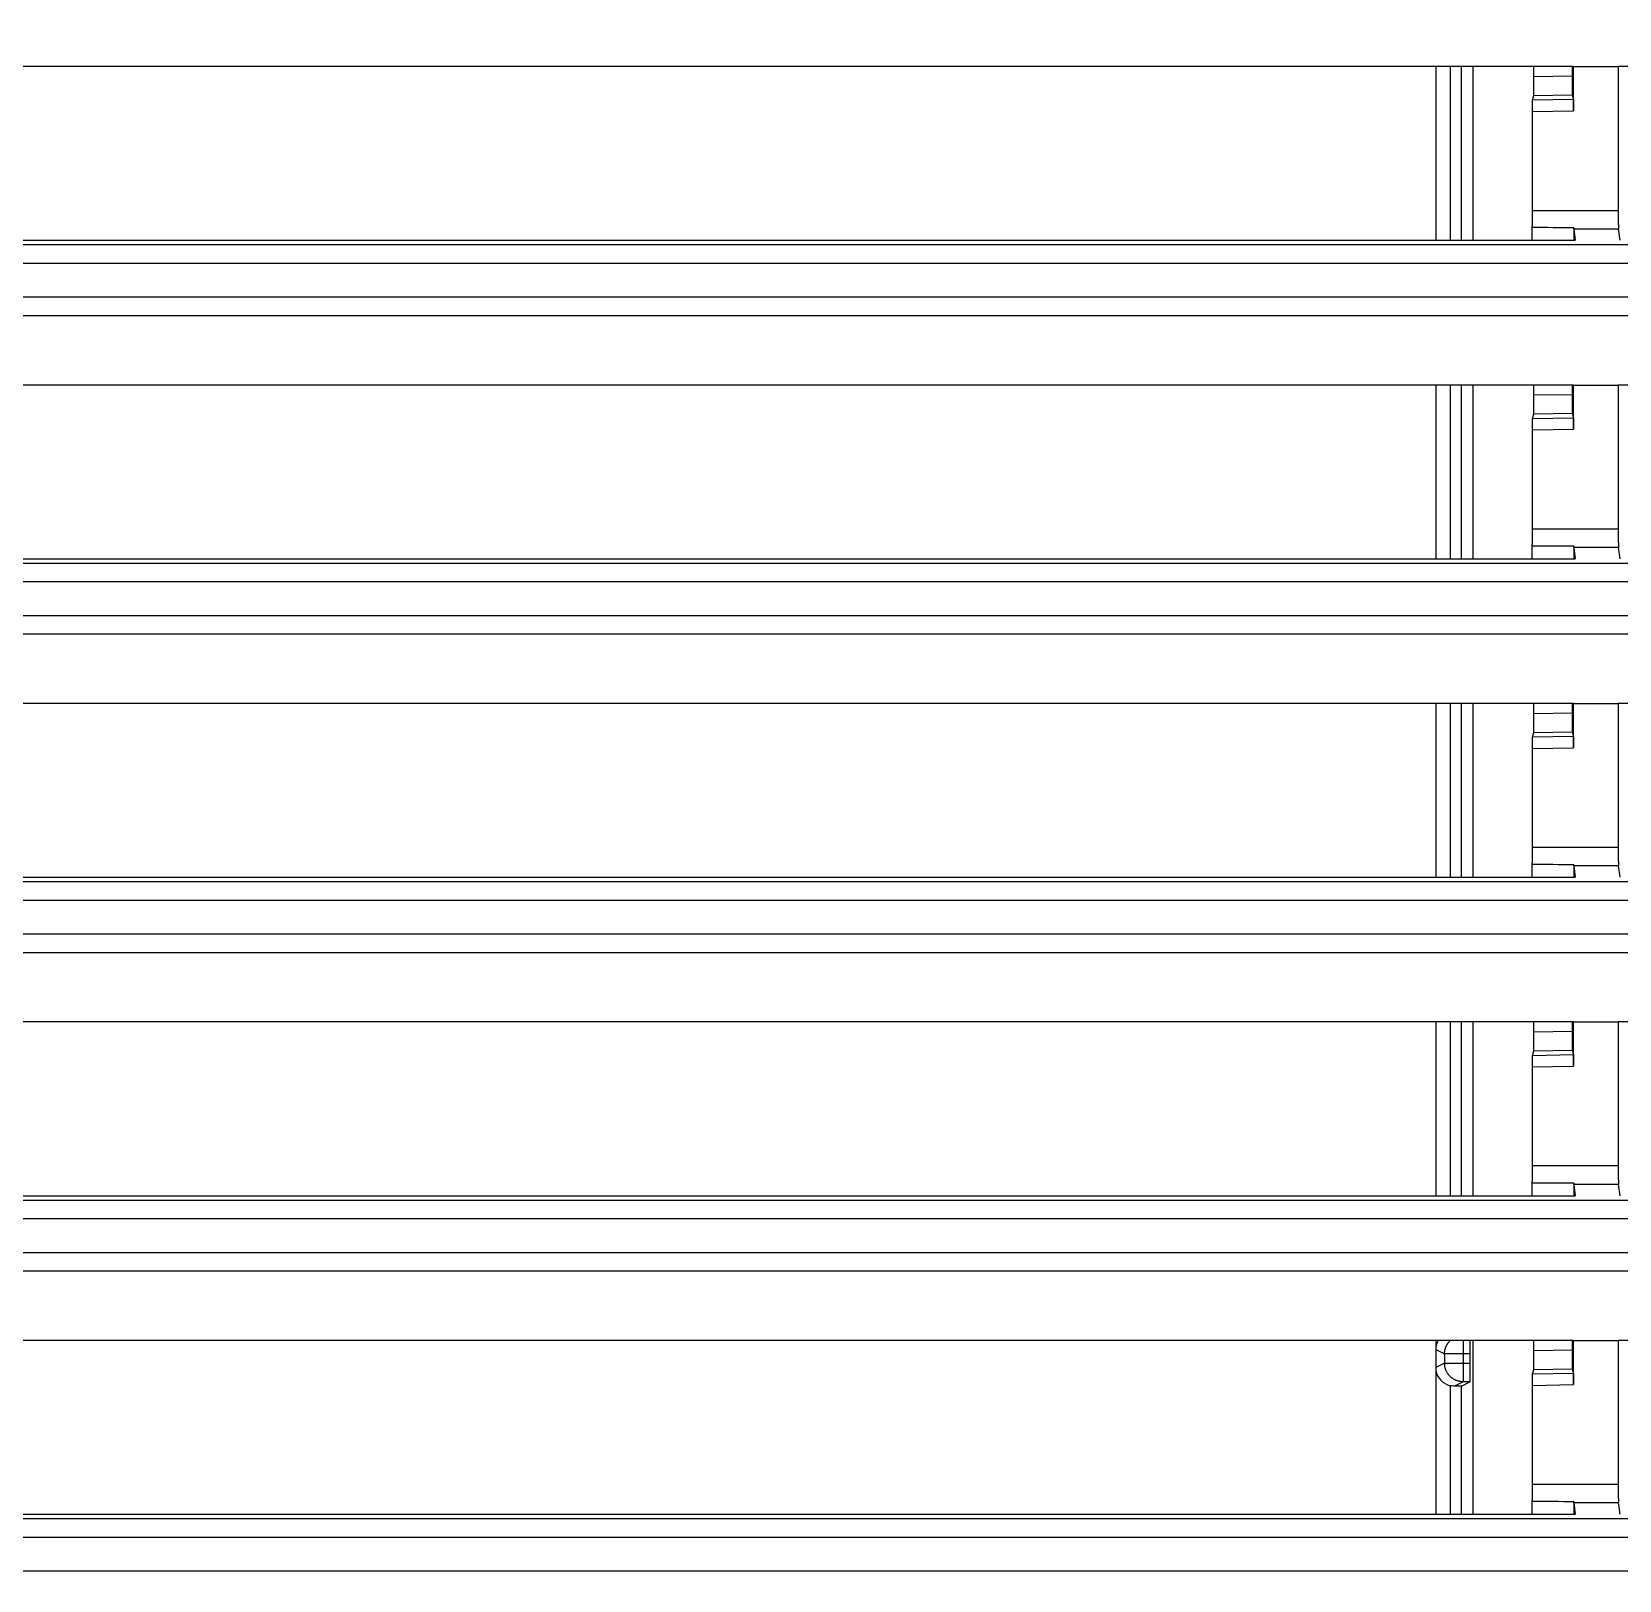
# Model space of a CAD drawing. Header units: millimetres. Extents: x -56261 to 196039, y 9480 to 100001.
# Drawn here: x 33631.45 to 33660.55, y 95823.95 to 95852.35 of the extents above; entities that cross this region are included whole.
import ezdxf

# ---------------------------------------------------------------- set-up
doc = ezdxf.new("R2010")
doc.units = ezdxf.units.MM
doc.set_wipeout_variables(frame=1)
doc.layers.add('SS-AIRCON', color=5, linetype='Continuous')
doc.layers.add('SS-TEXT', color=7, linetype='Continuous')

# ---------------------------------------------------------------- blocks, each defined once
blk = doc.blocks.new('I48T')
at = {"layer": 'SS-AIRCON', "color": 0, "linetype": 'Continuous'}
for p, q in [((-599.9007, -128.01793), (599.9006, -128.01793)), ((599.9006, -128.93208), (-599.9007, -128.93208)), ((578.5326, -129.43017), (-578.5326, -129.43017)), ((41.1008, -129.54772), (41.1429, -129.84899)), ((41.1429, -129.84899), (42.343, -129.84899)), ((125.7008, -129.54772), (42.3009, -129.54772)), ((42.343, -129.84899), (42.3009, -129.54772)), ((45.053, -134.21102), (45.053, -129.54772)), ((45.3585, -129.54772), (45.3585, -132.98704)), ((45.6585, -132.99724), (45.6585, -129.54772)), ((46.0405, -134.21102), (46.0405, -129.54772)), ((41.1485, -130.3476), (43.4515, -130.3476)), ((41.1485, -134.21102), (41.1485, -130.3476)), ((43.4515, -130.3476), (43.4515, -133.0062)), ((43.4515, -133.0062), (42.3486, -133.02548)), ((42.3486, -133.02548), (42.3486, -134.21102)), ((42.352, -133.32505), (43.448, -133.3059)), ((42.382, -133.45296), (42.352, -133.32505)), ((43.448, -133.3059), (43.4178, -133.4358)), ((45.3585, -132.98704), (45.128, -133.10232)), ((45.128, -133.10232), (45.3106, -133.10232)), ((45.3106, -133.10232), (45.546, -132.98466)), ((45.3106, -133.6023), (45.3106, -133.10232)), ((43.4178, -133.4358), (42.382, -133.45296)), ((45.1193, -133.6023), (45.1193, -133.84918)), ((45.3106, -133.6023), (45.1193, -133.6023)), ((45.3106, -133.84918), (45.3106, -133.6023)), ((45.8105, -133.6023), (45.3106, -133.6023)), ((45.8105, -133.6023), (46.0463, -133.48441)), ((45.8105, -133.84918), (45.8105, -133.6023)), ((42.3878, -133.9521), (43.412, -133.93513)), ((42.3878, -134.21102), (42.3878, -133.9521)), ((43.412, -133.93513), (43.412, -134.21102)), ((45.1193, -133.84918), (45.3106, -133.84918)), ((45.3106, -134.21102), (45.3106, -133.84918)), ((45.3106, -133.84918), (45.8105, -133.84918)), ((46.0463, -133.96707), (45.8105, -133.84918)), ((-41.1485, -134.21102), (41.1485, -134.21102)), ((42.3486, -134.21102), (41.1485, -134.21102)), ((42.3486, -134.21102), (125.7485, -134.21102)), ((580.0736, -136.07954), (-580.0736, -136.07954)), ((-599.9007, -136.56793), (599.9006, -136.56793)), ((599.9006, -137.48208), (-599.9007, -137.48208)), ((578.5326, -137.98017), (-578.5326, -137.98017)), ((41.1008, -138.09772), (41.1429, -138.39899)), ((41.1429, -138.39899), (42.343, -138.39899)), ((125.7008, -138.09772), (42.3009, -138.09772)), ((42.343, -138.39899), (42.3009, -138.09772)), ((45.053, -142.76102), (45.053, -138.09772)), ((45.3585, -138.09772), (45.3585, -142.76102)), ((45.6585, -142.76102), (45.6585, -138.09772)), ((46.0405, -142.76102), (46.0405, -138.09772)), ((41.1485, -138.8976), (43.4515, -138.8976)), ((41.1485, -142.76102), (41.1485, -138.8976)), ((43.4515, -138.8976), (43.4515, -141.5562)), ((43.4515, -141.5562), (42.3486, -141.57548)), ((42.3486, -141.57548), (42.3486, -142.76102)), ((42.352, -141.87505), (43.448, -141.8559)), ((43.448, -141.8559), (43.4178, -141.9858)), ((42.382, -142.00296), (42.352, -141.87505)), ((43.4178, -141.9858), (42.382, -142.00296)), ((42.3878, -142.5021), (43.412, -142.48513)), ((42.3878, -142.76102), (42.3878, -142.5021)), ((43.412, -142.48513), (43.412, -142.76102)), ((-41.1485, -142.76102), (41.1485, -142.76102)), ((42.3486, -142.76102), (41.1485, -142.76102)), ((42.3486, -142.76102), (125.7485, -142.76102)), ((580.0736, -144.62954), (-580.0736, -144.62954)), ((-599.9007, -145.11793), (599.9006, -145.11793)), ((599.9006, -146.03208), (-599.9007, -146.03208)), ((578.5326, -146.53017), (-578.5326, -146.53017)), ((41.1008, -146.64772), (41.1429, -146.94899)), ((41.1429, -146.94899), (42.343, -146.94899)), ((125.7008, -146.64772), (42.3009, -146.64772)), ((42.343, -146.94899), (42.3009, -146.64772)), ((45.053, -151.31102), (45.053, -146.64772)), ((45.3585, -146.64772), (45.3585, -151.31102)), ((45.6585, -151.31102), (45.6585, -146.64772)), ((46.0405, -151.31102), (46.0405, -146.64772)), ((41.1485, -147.4476), (43.4515, -147.4476)), ((41.1485, -151.31102), (41.1485, -147.4476)), ((43.4515, -147.4476), (43.4515, -150.1062)), ((43.4515, -150.1062), (42.3486, -150.12548)), ((42.3486, -150.12548), (42.3486, -151.31102)), ((42.352, -150.42505), (43.448, -150.4059)), ((42.382, -150.55296), (42.352, -150.42505)), ((43.4178, -150.5358), (42.382, -150.55296)), ((43.448, -150.4059), (43.4178, -150.5358)), ((42.3878, -151.0521), (43.412, -151.03513)), ((42.3878, -151.31102), (42.3878, -151.0521)), ((43.412, -151.03513), (43.412, -151.31102)), ((-41.1485, -151.31102), (41.1485, -151.31102)), ((42.3486, -151.31102), (41.1485, -151.31102)), ((42.3486, -151.31102), (125.7485, -151.31102)), ((580.0736, -153.17954), (-580.0736, -153.17954)), ((-599.9007, -153.66793), (599.9006, -153.66793)), ((599.9006, -154.58208), (-599.9007, -154.58208)), ((578.5326, -155.08017), (-578.5326, -155.08017)), ((41.1008, -155.19772), (41.1429, -155.49899)), ((125.7008, -155.19772), (42.3009, -155.19772)), ((42.343, -155.49899), (42.3009, -155.19772)), ((45.053, -159.86102), (45.053, -155.19772)), ((45.3585, -155.19772), (45.3585, -159.86102)), ((45.6585, -159.86102), (45.6585, -155.19772)), ((46.0405, -159.86102), (46.0405, -155.19772)), ((41.1429, -155.49899), (42.343, -155.49899)), ((43.4515, -155.9976), (41.1485, -155.9976)), ((41.1485, -159.86102), (41.1485, -155.9976)), ((43.4515, -155.9976), (43.4515, -158.6562)), ((43.4515, -158.6562), (42.3486, -158.67548)), ((42.3486, -158.67548), (42.3486, -159.86102)), ((42.352, -158.97505), (43.448, -158.9559)), ((42.382, -159.10296), (42.352, -158.97505)), ((43.4178, -159.0858), (42.382, -159.10296)), ((43.448, -158.9559), (43.4178, -159.0858)), ((42.3878, -159.6021), (43.412, -159.58513)), ((42.3878, -159.86102), (42.3878, -159.6021)), ((43.412, -159.58513), (43.412, -159.86102)), ((-41.1485, -159.86102), (41.1485, -159.86102)), ((42.3486, -159.86102), (41.1485, -159.86102)), ((42.3486, -159.86102), (125.7485, -159.86102)), ((580.0736, -161.72954), (-580.0736, -161.72954)), ((-599.9007, -162.21793), (599.9006, -162.21793)), ((599.9006, -163.13208), (-599.9007, -163.13208)), ((578.5326, -163.63017), (-578.5326, -163.63017)), ((41.1008, -163.74772), (41.1429, -164.04899)), ((125.7008, -163.74772), (42.3009, -163.74772)), ((42.343, -164.04899), (42.3009, -163.74772)), ((45.053, -168.41102), (45.053, -163.74772)), ((45.3585, -163.74772), (45.3585, -168.41102)), ((45.6585, -168.41102), (45.6585, -163.74772)), ((46.0405, -168.41102), (46.0405, -163.74772)), ((41.1429, -164.04899), (42.343, -164.04899)), ((43.4515, -164.5476), (41.1485, -164.5476)), ((41.1485, -168.41102), (41.1485, -164.5476)), ((43.4515, -164.5476), (43.4515, -167.2062)), ((43.4515, -167.2062), (42.3486, -167.22548)), ((42.3486, -167.22548), (42.3486, -168.41102)), ((42.352, -167.52505), (43.448, -167.5059)), ((42.382, -167.65296), (42.352, -167.52505)), ((43.4178, -167.6358), (42.382, -167.65296)), ((43.448, -167.5059), (43.4178, -167.6358)), ((42.3878, -168.1521), (43.412, -168.13513)), ((42.3878, -168.41102), (42.3878, -168.1521)), ((43.412, -168.13513), (43.412, -168.41102)), ((-41.1485, -168.41102), (41.1485, -168.41102)), ((42.3486, -168.41102), (41.1485, -168.41102)), ((42.3486, -168.41102), (125.7485, -168.41102))]:
    blk.add_line(p, q, dxfattribs=at)
for points in [[(41.1484, -130.34776), (41.1484, -130.32752, 0.00015403), (41.1485, -130.3069, 0.00014432), (41.1485, -130.28588, 0.00014297), (41.1484, -130.26452, 0.0001521), (41.1484, -130.24287, 0.00015813), (41.1484, -130.22102, 0.00016411), (41.1483, -130.199, 0.00017026), (41.1482, -130.17691, 0.00017934), (41.1481, -130.15482, 0.00018825), (41.148, -130.13282, 0.00019967), (41.1479, -130.11099, 0.00021167), (41.1478, -130.08943, 0.00022674), (41.1476, -130.06824, 0.00024363), (41.1474, -130.04751, 0.00026467), (41.1472, -130.02736, 0.00028785), (41.147, -130.00787, 0.00031485), (41.1468, -129.98917, 0.00035205), (41.1466, -129.9713, 0.00040218), (41.1463, -129.9544, 0.00044547), (41.146, -129.93854, 0.00047712), (41.1457, -129.92383, 0.00060548), (41.1454, -129.91023, 0.00086028), (41.1451, -129.89781, 0.0008327), (41.1448, -129.88687, 0.00037312), (41.1445, -129.87763, 0.00150222), (41.1441, -129.86882, 0.00442739), (41.1435, -129.85922, 0.00431883), (41.1427, -129.84903, 0.00350565)], [(43.4558, -129.88813), (43.4555, -129.89696, 0.00099579), (43.4552, -129.90658, 0.00084203), (43.455, -129.91701, 0.00071495), (43.4547, -129.9282, 0.00062275), (43.4544, -129.94014, 0.00054586), (43.4541, -129.95277, 0.00048446), (43.4539, -129.96607, 0.00043267), (43.4537, -129.97998, 0.00039107), (43.4534, -129.99448, 0.00035539), (43.4532, -130.00949, 0.00032548), (43.453, -130.025, 0.00029974), (43.4528, -130.04092, 0.00027754), (43.4527, -130.05724, 0.00025874), (43.4525, -130.07388, 0.0002422), (43.4524, -130.0908, 0.00022752), (43.4522, -130.10795, 0.00021353), (43.4521, -130.12527, 0.00020396), (43.452, -130.14273, 0.0001965), (43.4519, -130.16031, 0.00018382), (43.4518, -130.17786, 0.00016656), (43.4517, -130.19531, 0.0001733), (43.4517, -130.21298, 0.00019256), (43.4516, -130.23095, 0.00014793), (43.4516, -130.24779, 0.00006371), (43.4516, -130.26297, 0.00018818), (43.4515, -130.282, 0.00030646), (43.4516, -130.31064, 0.00015503), (43.4516, -130.34776, 0.00008556)], [(42.3521, -133.3249), (42.3519, -133.32387, -0.02761958), (42.3517, -133.32215, -0.00981048), (42.3516, -133.31972, -0.00502459), (42.3514, -133.31658, -0.00323387), (42.3512, -133.31268, -0.00218772), (42.351, -133.30803, -0.00159676), (42.3509, -133.30258, -0.00120425), (42.3507, -133.29637, -0.00096019), (42.3505, -133.28937, -0.00077534), (42.3503, -133.28161, -0.00064862), (42.3502, -133.27308, -0.00054691), (42.35, -133.26383, -0.00047348), (42.3499, -133.25386, -0.00041255), (42.3497, -133.24323, -0.00036685), (42.3496, -133.23196, -0.00032678), (42.3494, -133.22012, -0.00029467), (42.3493, -133.20774, -0.00027017), (42.3492, -133.19488, -0.00025245), (42.3491, -133.18157, -0.00022827), (42.349, -133.16797, -0.00020179), (42.3489, -133.15415, -0.0002056), (42.3488, -133.13988, -0.00022448), (42.3488, -133.12512, -0.00016806), (42.3487, -133.11113, -0.00007063), (42.3486, -133.0984, -0.00021147), (42.3486, -133.08221, -0.00033841), (42.3486, -133.05761, -0.00016834), (42.3485, -133.02559, -0.0000916)], [(45.128, -133.10237), (45.1276, -133.10299, 0.19617222), (45.1273, -133.1046, 0.03420781), (45.1269, -133.10721, 0.0134995), (45.1265, -133.11087, 0.00768235), (45.1261, -133.11569, 0.0047514), (45.1257, -133.12168, 0.00327197), (45.1253, -133.12892, 0.00235569), (45.1249, -133.13742, 0.00182157), (45.1245, -133.14726, 0.00142837), (45.1241, -133.15842, 0.00117189), (45.1237, -133.17096, 0.00096759), (45.1233, -133.18483, 0.00082664), (45.1229, -133.20009, 0.00070883), (45.1225, -133.21665, 0.00062459), (45.1222, -133.23455, 0.00054905), (45.1219, -133.25368, 0.00049158), (45.1215, -133.27402, 0.00044649), (45.1212, -133.29548, 0.00041596), (45.1209, -133.31806, 0.00037195), (45.1207, -133.34145, 0.00032645), (45.1205, -133.36554, 0.00033318), (45.1202, -133.39076, 0.00036605), (45.1201, -133.41723, 0.00026841), (45.1199, -133.4425, 0.00010543), (45.1198, -133.46568, 0.00034442), (45.1197, -133.49565, 0.0005515), (45.1196, -133.54177, 0.00026855), (45.1195, -133.60218, 0.00014315)], [(45.3107, -133.10237), (45.3346, -133.10293, -0.01280344), (45.3587, -133.10468, -0.01215645), (45.3832, -133.10767, -0.01197444), (45.4079, -133.11191, -0.01248091), (45.4327, -133.1175, -0.01271977), (45.4576, -133.12444, -0.01287529), (45.4824, -133.13279, -0.01297668), (45.507, -133.14252, -0.01318371), (45.5313, -133.15369, -0.01329331), (45.5551, -133.16622, -0.01343767), (45.5785, -133.18017, -0.01350972), (45.6012, -133.19543, -0.01360743), (45.6231, -133.21201, -0.01366131), (45.6441, -133.2298, -0.01373091), (45.6641, -133.24878, -0.01372104), (45.6831, -133.26881, -0.01365719), (45.7009, -133.28983, -0.01373049), (45.7175, -133.31174, -0.01389525), (45.7327, -133.33447, -0.01354141), (45.7467, -133.35775, -0.01272409), (45.7592, -133.38144, -0.01368378), (45.7704, -133.40593, -0.01572264), (45.7801, -133.43129, -0.01237357), (45.7885, -133.45533, -0.00539077), (45.7952, -133.47722, -0.01618241), (45.801, -133.50504, -0.02706163), (45.8061, -133.54725, -0.01386538), (45.8105, -133.60218, -0.00762293)], [(43.4178, -133.43581), (43.4175, -133.43785, 0.02425077), (43.4172, -133.44126, 0.00849207), (43.4169, -133.4461, 0.00425552), (43.4167, -133.45233, 0.00267321), (43.4164, -133.46002, 0.00179438), (43.4161, -133.46912, 0.00130259), (43.4158, -133.47965, 0.00098122), (43.4155, -133.49153, 0.00077897), (43.4152, -133.50477, 0.00062961), (43.415, -133.51925, 0.00052527), (43.4147, -133.53497, 0.0004439), (43.4145, -133.55178, 0.0003835), (43.4142, -133.56966, 0.00033505), (43.414, -133.58846, 0.00029732), (43.4138, -133.60813, 0.0002657), (43.4136, -133.62851, 0.00023928), (43.4134, -133.64953, 0.00021977), (43.4132, -133.67109, 0.00020459), (43.413, -133.6931, 0.00018592), (43.4129, -133.71533, 0.00016472), (43.4128, -133.73764, 0.00016676), (43.4126, -133.7604, 0.00018002), (43.4125, -133.78366, 0.00013712), (43.4124, -133.80554, 0.00006146), (43.4124, -133.82532, 0.00016833), (43.4123, -133.85008, 0.00026776), (43.4122, -133.88721, 0.00013597), (43.4121, -133.93526, 0.00007559)], [(45.1195, -133.84924), (45.1195, -133.86211, 0.00012102), (45.1195, -133.87504, 0.00011897), (45.1195, -133.88804, 0.00011867), (45.1195, -133.90109, 0.00012088), (45.1195, -133.91418, 0.0001224), (45.1195, -133.92729, 0.00012377), (45.1196, -133.9404, 0.0001252), (45.1196, -133.95351, 0.00012718), (45.1197, -133.9666, 0.00012911), (45.1197, -133.97966, 0.00013137), (45.1198, -133.99266, 0.00013366), (45.1198, -134.0056, 0.00013624), (45.1199, -134.01845, 0.00013913), (45.12, -134.03122, 0.00014247), (45.1201, -134.04387, 0.00014548), (45.1201, -134.05639, 0.00014821), (45.1202, -134.06877, 0.00015342), (45.1203, -134.08101, 0.00016077), (45.1205, -134.09308, 0.00016116), (45.1206, -134.10495, 0.00015528), (45.1207, -134.11655, 0.0001762), (45.1208, -134.1281, 0.000217), (45.121, -134.13965, 0.0001732), (45.1211, -134.15038, 0.00006422), (45.1212, -134.15996, 0.00025263), (45.1214, -134.17167, 0.00047059), (45.1217, -134.18892, 0.00025178), (45.122, -134.21102, 0.00013964)], [(45.8105, -133.84924), (45.8104, -133.86142, -0.00633296), (45.8099, -133.87371, -0.00614526), (45.8092, -133.8861, -0.00609964), (45.8081, -133.89859, -0.00623845), (45.8067, -133.91116, -0.00630575), (45.8049, -133.9238, -0.00635534), (45.8028, -133.93649, -0.00639051), (45.8004, -133.94923, -0.00645883), (45.7976, -133.96201, -0.00649994), (45.7945, -133.9748, -0.00655977), (45.791, -133.9876, -0.00659441), (45.7871, -134.00038, -0.00664674), (45.7829, -134.01314, -0.00668541), (45.7783, -134.02586, -0.00674875), (45.7733, -134.03853, -0.00676147), (45.7679, -134.05112, -0.00676401), (45.7622, -134.06362, -0.00685172), (45.7561, -134.07603, -0.00703498), (45.7496, -134.08833, -0.00685318), (45.7428, -134.10046, -0.0064226), (45.7357, -134.11237, -0.00712076), (45.728, -134.12428, -0.00853618), (45.7198, -134.13624, -0.00647569), (45.7119, -134.14736, -0.00220461), (45.7045, -134.15734, -0.00918743), (45.6943, -134.16959, -0.01586525), (45.6778, -134.18772, -0.00774655), (45.6556, -134.21102, -0.00408267)], [(41.1484, -138.89775), (41.1484, -138.87751, 0.00015403), (41.1485, -138.85689, 0.00014432), (41.1485, -138.83587, 0.00014297), (41.1484, -138.81451, 0.0001521), (41.1484, -138.79287, 0.00015813), (41.1484, -138.77101, 0.00016411), (41.1483, -138.749, 0.00017026), (41.1482, -138.72691, 0.00017934), (41.1481, -138.70482, 0.00018825), (41.148, -138.68281, 0.00019967), (41.1479, -138.66098, 0.00021167), (41.1478, -138.63942, 0.00022674), (41.1476, -138.61823, 0.00024363), (41.1474, -138.59751, 0.00026467), (41.1472, -138.57736, 0.00028784), (41.147, -138.55787, 0.00031484), (41.1468, -138.53916, 0.00035204), (41.1466, -138.5213, 0.00040217), (41.1463, -138.5044, 0.00044545), (41.146, -138.48853, 0.00047711), (41.1457, -138.47383, 0.00060546), (41.1454, -138.46022, 0.00086023), (41.1451, -138.4478, 0.00083265), (41.1448, -138.43687, 0.0003731), (41.1445, -138.42762, 0.0015021), (41.1441, -138.41881, 0.00442689), (41.1435, -138.40921, 0.00431808), (41.1427, -138.39902, 0.00350488)], [(43.4558, -138.43812), (43.4555, -138.44695, 0.00099564), (43.4552, -138.45657, 0.00084192), (43.455, -138.467, 0.00071487), (43.4547, -138.4782, 0.00062268), (43.4544, -138.49014, 0.00054581), (43.4541, -138.50276, 0.00048442), (43.4539, -138.51606, 0.00043264), (43.4537, -138.52997, 0.00039105), (43.4534, -138.54447, 0.00035537), (43.4532, -138.55949, 0.00032546), (43.453, -138.57499, 0.00029973), (43.4528, -138.59092, 0.00027753), (43.4527, -138.60723, 0.00025873), (43.4525, -138.62387, 0.0002422), (43.4524, -138.6408, 0.00022752), (43.4522, -138.65794, 0.00021353), (43.4521, -138.67526, 0.00020396), (43.452, -138.69273, 0.00019649), (43.4519, -138.71031, 0.00018382), (43.4518, -138.72786, 0.00016656), (43.4517, -138.74531, 0.0001733), (43.4517, -138.76298, 0.00019257), (43.4516, -138.78095, 0.00014793), (43.4516, -138.79778, 0.00006371), (43.4516, -138.81296, 0.00018818), (43.4515, -138.83199, 0.00030647), (43.4516, -138.86063, 0.00015504), (43.4516, -138.89775, 0.00008556)], [(42.3521, -141.87489), (42.3519, -141.87386, -0.02764327), (42.3517, -141.87214, -0.00981547), (42.3516, -141.86971, -0.00502637), (42.3514, -141.86658, -0.00323475), (42.3512, -141.86267, -0.00218819), (42.351, -141.85802, -0.00159703), (42.3509, -141.85257, -0.00120442), (42.3507, -141.84637, -0.00096031), (42.3505, -141.83936, -0.00077542), (42.3503, -141.8316, -0.00064867), (42.3502, -141.82307, -0.00054695), (42.35, -141.81382, -0.00047351), (42.3499, -141.80385, -0.00041257), (42.3497, -141.79323, -0.00036687), (42.3496, -141.78195, -0.00032679), (42.3494, -141.77011, -0.00029468), (42.3493, -141.75773, -0.00027017), (42.3492, -141.74487, -0.00025245), (42.3491, -141.73156, -0.00022827), (42.349, -141.71796, -0.00020179), (42.3489, -141.70414, -0.0002056), (42.3488, -141.68988, -0.00022448), (42.3488, -141.67511, -0.00016806), (42.3487, -141.66113, -0.00007063), (42.3486, -141.64839, -0.00021147), (42.3486, -141.6322, -0.0003384), (42.3486, -141.6076, -0.00016834), (42.3485, -141.57558, -0.0000916)], [(43.4178, -141.9858), (43.4175, -141.98784, 0.02423879), (43.4172, -141.99125, 0.00848963), (43.4169, -141.99609, 0.00425468), (43.4167, -142.00232, 0.00267281), (43.4164, -142.01002, 0.00179417), (43.4161, -142.01911, 0.00130246), (43.4158, -142.02965, 0.00098115), (43.4155, -142.04153, 0.00077892), (43.4152, -142.05476, 0.00062958), (43.415, -142.06925, 0.00052524), (43.4147, -142.08496, 0.00044388), (43.4145, -142.10178, 0.00038349), (43.4142, -142.11965, 0.00033504), (43.414, -142.13846, 0.00029731), (43.4138, -142.15812, 0.0002657), (43.4136, -142.17851, 0.00023927), (43.4134, -142.19953, 0.00021976), (43.4132, -142.22108, 0.00020459), (43.413, -142.24309, 0.00018592), (43.4129, -142.26532, 0.00016472), (43.4128, -142.28764, 0.00016676), (43.4126, -142.31039, 0.00018002), (43.4125, -142.33365, 0.00013712), (43.4124, -142.35553, 0.00006146), (43.4124, -142.37532, 0.00016833), (43.4123, -142.40007, 0.00026776), (43.4122, -142.43721, 0.00013598), (43.4121, -142.48525, 0.00007559)], [(41.1484, -147.44775), (41.1484, -147.42751, 0.00015403), (41.1485, -147.40688, 0.00014432), (41.1485, -147.38586, 0.00014297), (41.1484, -147.3645, 0.0001521), (41.1484, -147.34286, 0.00015813), (41.1484, -147.321, 0.00016411), (41.1483, -147.29899, 0.00017026), (41.1482, -147.2769, 0.00017934), (41.1481, -147.25481, 0.00018825), (41.148, -147.2328, 0.00019967), (41.1479, -147.21098, 0.00021167), (41.1478, -147.18942, 0.00022674), (41.1476, -147.16823, 0.00024363), (41.1474, -147.1475, 0.00026467), (41.1472, -147.12735, 0.00028784), (41.147, -147.10786, 0.00031484), (41.1468, -147.08916, 0.00035203), (41.1466, -147.07129, 0.00040216), (41.1463, -147.05439, 0.00044544), (41.146, -147.03853, 0.00047709), (41.1457, -147.02382, 0.00060543), (41.1454, -147.01022, 0.00086019), (41.1451, -146.99779, 0.0008326), (41.1448, -146.98686, 0.00037307), (41.1445, -146.97762, 0.00150198), (41.1441, -146.9688, 0.00442638), (41.1435, -146.9592, 0.00431734), (41.1427, -146.94901, 0.00350412)], [(43.4558, -146.98811), (43.4555, -146.99694, 0.00099549), (43.4552, -147.00656, 0.00084181), (43.455, -147.017, 0.00071479), (43.4547, -147.02819, 0.00062262), (43.4544, -147.04013, 0.00054576), (43.4541, -147.05276, 0.00048439), (43.4539, -147.06606, 0.00043261), (43.4537, -147.07997, 0.00039102), (43.4534, -147.09447, 0.00035535), (43.4532, -147.10948, 0.00032545), (43.453, -147.12499, 0.00029972), (43.4528, -147.14091, 0.00027752), (43.4527, -147.15723, 0.00025872), (43.4525, -147.17387, 0.00024219), (43.4524, -147.19079, 0.00022751), (43.4522, -147.20794, 0.00021353), (43.4521, -147.22526, 0.00020396), (43.452, -147.24272, 0.00019649), (43.4519, -147.2603, 0.00018382), (43.4518, -147.27785, 0.00016656), (43.4517, -147.2953, 0.0001733), (43.4517, -147.31297, 0.00019257), (43.4516, -147.33094, 0.00014793), (43.4516, -147.34777, 0.00006371), (43.4516, -147.36295, 0.00018818), (43.4515, -147.38198, 0.00030647), (43.4516, -147.41063, 0.00015504), (43.4516, -147.44775, 0.00008556)], [(42.3521, -150.42489), (42.3519, -150.42385, -0.027667), (42.3517, -150.42213, -0.00982047), (42.3516, -150.4197, -0.00502816), (42.3514, -150.41657, -0.00323562), (42.3512, -150.41267, -0.00218865), (42.351, -150.40801, -0.0015973), (42.3509, -150.40257, -0.00120459), (42.3507, -150.39636, -0.00096042), (42.3505, -150.38936, -0.00077549), (42.3503, -150.3816, -0.00064873), (42.3502, -150.37307, -0.00054699), (42.35, -150.36382, -0.00047354), (42.3499, -150.35385, -0.00041259), (42.3497, -150.34322, -0.00036688), (42.3496, -150.33195, -0.0003268), (42.3494, -150.32011, -0.00029469), (42.3493, -150.30773, -0.00027018), (42.3492, -150.29487, -0.00025246), (42.3491, -150.28156, -0.00022827), (42.349, -150.26795, -0.00020179), (42.3489, -150.25414, -0.0002056), (42.3488, -150.23987, -0.00022448), (42.3488, -150.22511, -0.00016806), (42.3487, -150.21112, -0.00007063), (42.3486, -150.19839, -0.00021147), (42.3486, -150.1822, -0.0003384), (42.3486, -150.1576, -0.00016834), (42.3485, -150.12557, -0.0000916)], [(43.4178, -150.5358), (43.4175, -150.53783, 0.02422681), (43.4172, -150.54124, 0.0084872), (43.4169, -150.54608, 0.00425384), (43.4167, -150.55231, 0.00267241), (43.4164, -150.56001, 0.00179396), (43.4161, -150.56911, 0.00130234), (43.4158, -150.57964, 0.00098107), (43.4155, -150.59152, 0.00077887), (43.4152, -150.60476, 0.00062954), (43.415, -150.61924, 0.00052522), (43.4147, -150.63495, 0.00044386), (43.4145, -150.65177, 0.00038348), (43.4142, -150.66965, 0.00033503), (43.414, -150.68845, 0.0002973), (43.4138, -150.70812, 0.00026569), (43.4136, -150.7285, 0.00023927), (43.4134, -150.74952, 0.00021976), (43.4132, -150.77108, 0.00020459), (43.413, -150.79309, 0.00018592), (43.4129, -150.81532, 0.00016472), (43.4128, -150.83763, 0.00016676), (43.4126, -150.86039, 0.00018002), (43.4125, -150.88365, 0.00013712), (43.4124, -150.90552, 0.00006146), (43.4124, -150.92531, 0.00016834), (43.4123, -150.95006, 0.00026776), (43.4122, -150.9872, 0.00013598), (43.4121, -151.03524, 0.00007559)], [(41.1484, -155.99774), (41.1484, -155.9775, 0.00015404), (41.1485, -155.95688, 0.00014432), (41.1485, -155.93585, 0.00014298), (41.1484, -155.91449, 0.0001521), (41.1484, -155.89285, 0.00015814), (41.1484, -155.871, 0.00016411), (41.1483, -155.84898, 0.00017026), (41.1482, -155.82689, 0.00017934), (41.1481, -155.8048, 0.00018825), (41.148, -155.7828, 0.00019967), (41.1479, -155.76097, 0.00021167), (41.1478, -155.73941, 0.00022674), (41.1476, -155.71822, 0.00024363), (41.1474, -155.6975, 0.00026467), (41.1472, -155.67735, 0.00028784), (41.147, -155.65786, 0.00031483), (41.1468, -155.63915, 0.00035202), (41.1466, -155.62128, 0.00040215), (41.1463, -155.60439, 0.00044543), (41.146, -155.58852, 0.00047707), (41.1457, -155.57382, 0.00060541), (41.1454, -155.56021, 0.00086014), (41.1451, -155.54779, 0.00083254), (41.1448, -155.53686, 0.00037305), (41.1445, -155.52761, 0.00150186), (41.1441, -155.5188, 0.00442587), (41.1435, -155.50919, 0.00431659), (41.1427, -155.499, 0.00350335)], [(43.4558, -155.5381), (43.4555, -155.54694, 0.00099534), (43.4552, -155.55655, 0.0008417), (43.455, -155.56699, 0.0007147), (43.4547, -155.57818, 0.00062255), (43.4544, -155.59012, 0.00054571), (43.4541, -155.60275, 0.00048435), (43.4539, -155.61605, 0.00043258), (43.4537, -155.62996, 0.000391), (43.4534, -155.64446, 0.00035533), (43.4532, -155.65948, 0.00032543), (43.453, -155.67498, 0.0002997), (43.4528, -155.69091, 0.00027751), (43.4527, -155.70722, 0.00025872), (43.4525, -155.72386, 0.00024218), (43.4524, -155.74079, 0.00022751), (43.4522, -155.75793, 0.00021352), (43.4521, -155.77525, 0.00020396), (43.452, -155.79272, 0.00019649), (43.4519, -155.81029, 0.00018382), (43.4518, -155.82785, 0.00016656), (43.4517, -155.8453, 0.0001733), (43.4517, -155.86297, 0.00019257), (43.4516, -155.88093, 0.00014793), (43.4516, -155.89777, 0.00006371), (43.4516, -155.91295, 0.00018819), (43.4515, -155.93197, 0.00030648), (43.4516, -155.96062, 0.00015504), (43.4516, -155.99774, 0.00008556)], [(42.3521, -158.97488), (42.3519, -158.97384, -0.02769076), (42.3517, -158.97212, -0.00982547), (42.3516, -158.9697, -0.00502995), (42.3514, -158.96656, -0.0032365), (42.3512, -158.96266, -0.00218911), (42.351, -158.95801, -0.00159758), (42.3509, -158.95256, -0.00120476), (42.3507, -158.94635, -0.00096053), (42.3505, -158.93935, -0.00077557), (42.3503, -158.93159, -0.00064878), (42.3502, -158.92306, -0.00054703), (42.35, -158.91381, -0.00047357), (42.3499, -158.90384, -0.00041261), (42.3497, -158.89321, -0.0003669), (42.3496, -158.88194, -0.00032681), (42.3494, -158.8701, -0.0002947), (42.3493, -158.85772, -0.00027019), (42.3492, -158.84486, -0.00025246), (42.3491, -158.83155, -0.00022827), (42.349, -158.81795, -0.00020179), (42.3489, -158.80413, -0.0002056), (42.3488, -158.78986, -0.00022448), (42.3488, -158.7751, -0.00016806), (42.3487, -158.76111, -0.00007063), (42.3486, -158.74838, -0.00021147), (42.3486, -158.73219, -0.00033839), (42.3486, -158.70759, -0.00016833), (42.3485, -158.67556, -0.0000916)], [(43.4178, -159.08579), (43.4175, -159.08782, 0.02421484), (43.4172, -159.09123, 0.00848477), (43.4169, -159.09607, 0.004253), (43.4167, -159.1023, 0.00267202), (43.4164, -159.11, 0.00179376), (43.4161, -159.1191, 0.00130222), (43.4158, -159.12963, 0.000981), (43.4155, -159.14151, 0.00077882), (43.4152, -159.15475, 0.00062951), (43.415, -159.16923, 0.00052519), (43.4147, -159.18495, 0.00044385), (43.4145, -159.20177, 0.00038346), (43.4142, -159.21964, 0.00033502), (43.414, -159.23845, 0.0002973), (43.4138, -159.25811, 0.00026569), (43.4136, -159.2785, 0.00023926), (43.4134, -159.29952, 0.00021976), (43.4132, -159.32107, 0.00020459), (43.413, -159.34308, 0.00018592), (43.4129, -159.36531, 0.00016472), (43.4128, -159.38762, 0.00016676), (43.4126, -159.41038, 0.00018002), (43.4125, -159.43364, 0.00013712), (43.4124, -159.45552, 0.00006146), (43.4124, -159.4753, 0.00016834), (43.4123, -159.50006, 0.00026776), (43.4122, -159.53719, 0.00013598), (43.4121, -159.58524, 0.00007559)], [(41.1484, -164.54773), (41.1484, -164.52749, 0.00015404), (41.1485, -164.50687, 0.00014433), (41.1485, -164.48585, 0.00014298), (41.1484, -164.46449, 0.00015211), (41.1484, -164.44285, 0.00015814), (41.1484, -164.42099, 0.00016411), (41.1483, -164.39898, 0.00017026), (41.1482, -164.37689, 0.00017934), (41.1481, -164.3548, 0.00018825), (41.148, -164.33279, 0.00019967), (41.1479, -164.31097, 0.00021167), (41.1478, -164.28941, 0.00022674), (41.1476, -164.26822, 0.00024363), (41.1474, -164.24749, 0.00026466), (41.1472, -164.22734, 0.00028783), (41.147, -164.20785, 0.00031483), (41.1468, -164.18914, 0.00035202), (41.1466, -164.17128, 0.00040214), (41.1463, -164.15438, 0.00044541), (41.146, -164.13852, 0.00047706), (41.1457, -164.12381, 0.00060538), (41.1454, -164.1102, 0.0008601), (41.1451, -164.09778, 0.00083249), (41.1448, -164.08685, 0.00037302), (41.1445, -164.0776, 0.00150175), (41.1441, -164.06879, 0.00442536), (41.1435, -164.05918, 0.00431585), (41.1427, -164.04899, 0.00350258)], [(43.4558, -164.08809), (43.4555, -164.09693, 0.00099519), (43.4552, -164.10655, 0.00084159), (43.455, -164.11698, 0.00071462), (43.4547, -164.12817, 0.00062249), (43.4544, -164.14012, 0.00054566), (43.4541, -164.15274, 0.00048431), (43.4539, -164.16605, 0.00043255), (43.4537, -164.17996, 0.00039097), (43.4534, -164.19445, 0.00035532), (43.4532, -164.20947, 0.00032541), (43.453, -164.22498, 0.00029969), (43.4528, -164.2409, 0.0002775), (43.4527, -164.25722, 0.00025871), (43.4525, -164.27386, 0.00024218), (43.4524, -164.29078, 0.0002275), (43.4522, -164.30793, 0.00021352), (43.4521, -164.32525, 0.00020395), (43.452, -164.34271, 0.00019649), (43.4519, -164.36029, 0.00018382), (43.4518, -164.37784, 0.00016656), (43.4517, -164.39529, 0.0001733), (43.4517, -164.41296, 0.00019257), (43.4516, -164.43093, 0.00014794), (43.4516, -164.44776, 0.00006371), (43.4516, -164.46294, 0.00018819), (43.4515, -164.48197, 0.00030648), (43.4516, -164.51061, 0.00015505), (43.4516, -164.54773, 0.00008557)], [(42.3521, -167.52522), (42.3519, -167.52417, -0.02680762), (42.3517, -167.52244, -0.00963306), (42.3516, -167.51999, -0.00495909), (42.3514, -167.51684, -0.00320083), (42.3512, -167.51292, -0.00216964), (42.351, -167.50825, -0.00158566), (42.3509, -167.50279, -0.00119711), (42.3507, -167.49656, -0.00095523), (42.3505, -167.48954, -0.00077182), (42.3503, -167.48177, -0.000646), (42.3502, -167.47322, -0.00054495), (42.35, -167.46395, -0.00047195), (42.3499, -167.45397, -0.00041135), (42.3497, -167.44333, -0.00036589), (42.3496, -167.43204, -0.000326), (42.3494, -167.42019, -0.00029404), (42.3493, -167.40779, -0.00026964), (42.3492, -167.39492, -0.000252), (42.3491, -167.3816, -0.00022791), (42.349, -167.36799, -0.0002015), (42.3489, -167.35416, -0.00020533), (42.3488, -167.33989, -0.00022423), (42.3488, -167.32512, -0.0001679), (42.3487, -167.31112, -0.00007057), (42.3486, -167.29838, -0.0002113), (42.3486, -167.28219, -0.00033821), (42.3486, -167.25758, -0.00016828), (42.3485, -167.22555, -0.00009157)], [(43.4178, -167.63578), (43.4175, -167.63781, 0.02420288), (43.4172, -167.64122, 0.00848234), (43.4169, -167.64606, 0.00425216), (43.4167, -167.6523, 0.00267162), (43.4164, -167.66, 0.00179355), (43.4161, -167.66909, 0.0013021), (43.4158, -167.67963, 0.00098092), (43.4155, -167.69151, 0.00077877), (43.4152, -167.70475, 0.00062947), (43.415, -167.71923, 0.00052517), (43.4147, -167.73494, 0.00044383), (43.4145, -167.75176, 0.00038345), (43.4142, -167.76964, 0.00033501), (43.414, -167.78844, 0.00029729), (43.4138, -167.80811, 0.00026568), (43.4136, -167.82849, 0.00023926), (43.4134, -167.84951, 0.00021976), (43.4132, -167.87107, 0.00020459), (43.413, -167.89308, 0.00018591), (43.4129, -167.9153, 0.00016472), (43.4128, -167.93762, 0.00016676), (43.4126, -167.96037, 0.00018002), (43.4125, -167.98363, 0.00013712), (43.4124, -168.00551, 0.00006146), (43.4124, -168.02529, 0.00016834), (43.4123, -168.05005, 0.00026777), (43.4122, -168.08718, 0.00013598), (43.4121, -168.13523, 0.00007559)]]:
    blk.add_lwpolyline(points, format="xyb", dxfattribs=at)
for centre, radius, start, end in [((45.5463, -133.48448), 0.5, 8.755382, 77.038193), ((45.5463, -133.967), 0.50003, 330.78931, 351.2513)]:
    blk.add_arc(centre, radius, start, end, dxfattribs=at)
for points in [[(42.3446, -129.88173), (42.3436, -129.848), (42.3424, -129.74128), (42.3423, -129.59976), (42.3424, -129.54772)], [(42.3446, -138.43172), (42.3436, -138.398), (42.3424, -138.29128), (42.3423, -138.14976), (42.3424, -138.09772)], [(42.3446, -146.98171), (42.3436, -146.948), (42.3424, -146.84128), (42.3423, -146.69976), (42.3424, -146.64772)], [(42.3446, -155.5317), (42.3436, -155.498), (42.3424, -155.39128), (42.3423, -155.24976), (42.3424, -155.19772)], [(42.3446, -164.08169), (42.3436, -164.048), (42.3424, -163.94128), (42.3423, -163.79976), (42.3424, -163.74772)]]:
    blk.add_open_spline(points, degree=3, knots=[0, 0, 0, 0, 0.0002540524, 0.0004116041, 0.0004116041, 0.0004116041, 0.0004116041], dxfattribs=at)
for points in [[(42.3428, -129.84903), (42.3436, -129.85324), (42.3441, -129.86426), (42.3446, -129.88173)], [(42.3446, -129.88173), (42.715, -129.88378), (43.0854, -129.88597), (43.4558, -129.88813)], [(43.4573, -129.54772), (43.4576, -129.68199), (43.4569, -129.83524), (43.4558, -129.88813)], [(43.4516, -133.00604), (43.4515, -133.16376), (43.4499, -133.29762), (43.448, -133.30606)], [(45.3584, -132.9872), (45.3606, -132.98599), (45.437, -132.98504), (45.5461, -132.98471)], [(45.5461, -132.98471), (45.5817, -132.98453), (45.6205, -132.99251), (45.6584, -132.99715)], [(42.3876, -133.95197), (42.3878, -133.67855), (42.3853, -133.467), (42.3819, -133.45288)], [(42.3428, -138.39902), (42.3436, -138.40324), (42.3441, -138.41426), (42.3446, -138.43172)], [(42.3446, -138.43172), (42.715, -138.43378), (43.0854, -138.43597), (43.4558, -138.43812)], [(43.4573, -138.09772), (43.4576, -138.23199), (43.4569, -138.38524), (43.4558, -138.43812)], [(43.4516, -141.55603), (43.4515, -141.71376), (43.4499, -141.84762), (43.448, -141.85605)], [(42.3876, -142.50196), (42.3878, -142.22855), (42.3853, -142.017), (42.3819, -142.00287)], [(42.3428, -146.94901), (42.3436, -146.95324), (42.3441, -146.96426), (42.3446, -146.98171)], [(43.4573, -146.64772), (43.4576, -146.78199), (43.4569, -146.93524), (43.4558, -146.98811)], [(42.3446, -146.98171), (42.715, -146.98378), (43.0854, -146.98597), (43.4558, -146.98811)], [(43.4516, -150.10638), (43.4515, -150.26376), (43.4499, -150.39762), (43.448, -150.40605)], [(42.3876, -151.05195), (42.3878, -150.77855), (42.3853, -150.567), (42.3819, -150.55286)], [(43.4573, -155.19772), (43.4576, -155.33199), (43.4569, -155.48524), (43.4558, -155.5381)], [(42.3428, -155.499), (42.3436, -155.50324), (42.3441, -155.51426), (42.3446, -155.5317)], [(42.3446, -155.5317), (42.715, -155.53378), (43.0854, -155.53597), (43.4558, -155.5381)], [(43.4516, -158.65637), (43.4515, -158.81376), (43.4499, -158.94762), (43.448, -158.95604)], [(42.3876, -159.60194), (42.3878, -159.32855), (42.3853, -159.117), (42.3819, -159.10285)], [(43.4573, -163.74772), (43.4576, -163.88199), (43.4569, -164.03524), (43.4558, -164.08809)], [(42.3428, -164.04899), (42.3436, -164.05324), (42.3441, -164.06426), (42.3446, -164.08169)], [(42.3446, -164.08169), (42.715, -164.08378), (43.0854, -164.08597), (43.4558, -164.08809)], [(43.4516, -167.20636), (43.4515, -167.36376), (43.4499, -167.49762), (43.448, -167.50603)], [(42.3876, -168.15193), (42.3878, -167.87855), (42.3853, -167.667), (42.3819, -167.65284)]]:
    blk.add_open_spline(points, degree=3, dxfattribs=at)
blk = doc.blocks.new('A$C43DE16F2')
blk.add_wipeout([(0, 14550.001), (0, 0.001), (29100, 0.001), (29100, 14550.001)]).dxf.layer = 'SS-TEXT'
at = {"layer": 'SS-TEXT', "linetype": 'Continuous', "xscale": 1.577261091527505, "yscale": 1.577261091527505, "zscale": 1.577261091527505, "rotation": 180}
blk.add_blockref('I48T', (11081.918, 7128.457), dxfattribs=at)

msp = doc.modelspace()

# ---------------------------------------------------------------- block references
at = {"layer": 'SS-TEXT', "xscale": 0.4331186193392458, "yscale": 0.4331186193392458, "zscale": 0.4331186193392458}
msp.add_blockref('A$C43DE16F2', (28888.861, 92649.191), dxfattribs=at)

doc.saveas('drawing.dxf')
